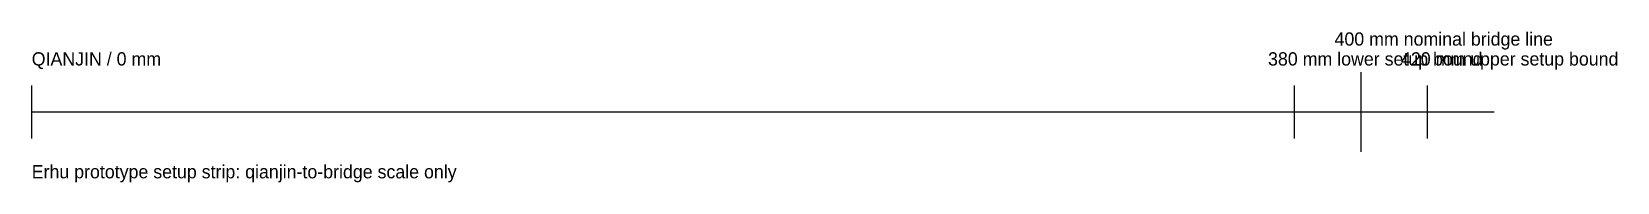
# Model space of a CAD drawing. Extents: x 0 to 477, y -21 to 24.
import ezdxf

# ---------------------------------------------------------------- set-up
doc = ezdxf.new("R2010")
doc.units = 0

msp = doc.modelspace()

# ---------------------------------------------------------------- linework, layer by layer
at = {"layer": 'NOMINAL'}
msp.add_line((400, -12), (400, 12), dxfattribs=at)
at = {"layer": 'QIANJIN'}
msp.add_line((0, -8), (0, 8), dxfattribs=at)
at = {"layer": 'SCALE'}
msp.add_line((0, 0), (440, 0), dxfattribs=at)
at = {"layer": 'SETUP_RANGE'}
for p, q in [((380, -8), (380, 8)), ((420, -8), (420, 8))]:
    msp.add_line(p, q, dxfattribs=at)

# ---------------------------------------------------------------- texts
at = {"layer": 'LABELS'}
for s, p in [('400 mm nominal bridge line', (392, 20)), ('QIANJIN / 0 mm', (0, 14)), ('380 mm lower setup bound', (372, 14)), ('420 mm upper setup bound', (412, 14)), ('Erhu prototype setup strip: qianjin-to-bridge scale only', (0, -20))]:
    msp.add_text(s, height=4, dxfattribs=at).set_placement(p)

doc.saveas('drawing.dxf')
